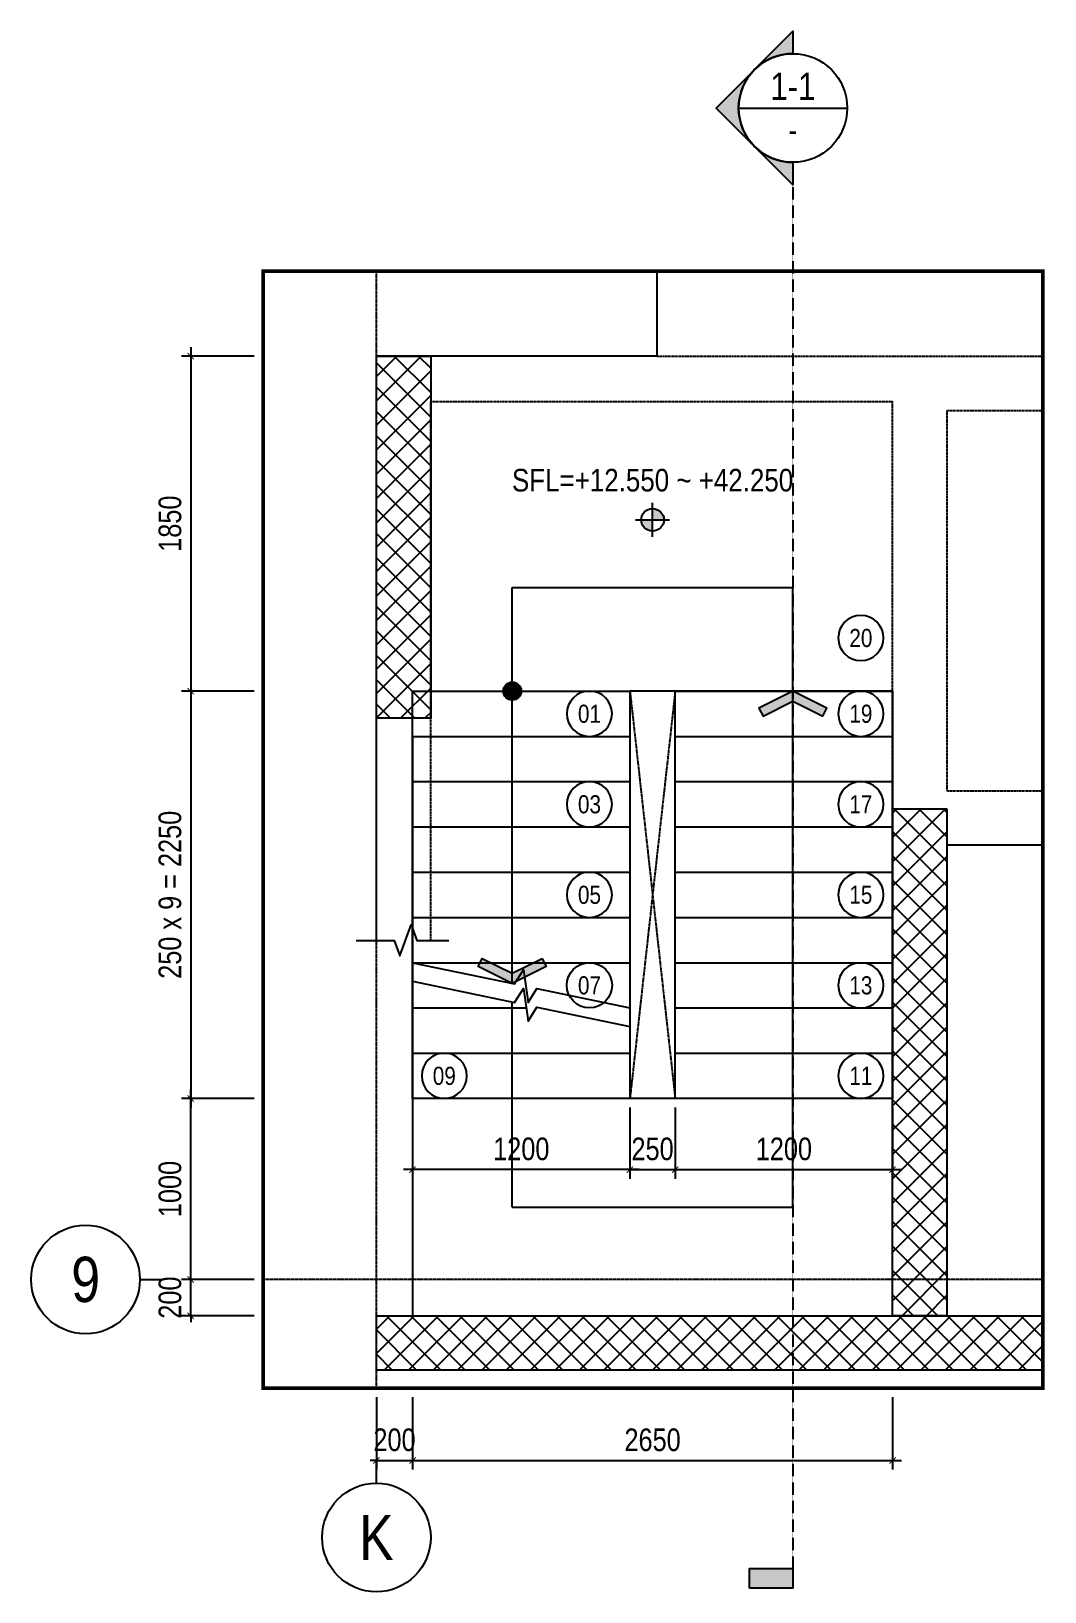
# Model space of a CAD drawing. Header units: millimetres. Extents: x 379264 to 1158416, y -283062 to 356890.
# Drawn here: x 834229 to 839826, y -21215 to -12595 of the extents above; entities that cross this region are included whole.
import ezdxf
from ezdxf.enums import TextEntityAlignment as Align

# ---------------------------------------------------------------- set-up
doc = ezdxf.new("R2010")
doc.units = ezdxf.units.MM
for name, pattern in [('BLOCK B - CHI TIET THANG 5$0$$0$HIDDEN', [0.375, 0.25, -0.125]), ('BLOCK B - CHI TIET THANG 5$0$HIDDEN', [0.375, 0.25, -0.125]), ('CENTER', [2, 1.25, -0.25, 0.25, -0.25]), ('HIDDEN', [9.525, 6.35, -3.175]), ('mb_loi thang 2-19 twa$0$Core 1A$0$Hidden10.5', [1.5, 1, -0.5])]:
    doc.linetypes.add(name, pattern=pattern)
for name, color, linetype in [('02PM. TEXT B', 4, 'Continuous'), ('03PM. TEXT C', 1, 'Continuous'), ('05PM. FRAME', 4, 'Continuous'), ('06PM. HIDDEN', 4, 'HIDDEN'), ('07PM. WACO', 6, 'Continuous'), ('11PM. DIM', 2, 'Continuous'), ('12PM. GRID', 8, 'CENTER'), ('13PM. HATCH', 8, 'Continuous'), ('BLOCK A - CHI TIET THANG 2$0$Number Step', 94, 'Continuous'), ('BLOCK B - CHI TIET THANG 5$0$Ky hieu Truc', 1, 'Continuous'), ('BLOCK B - CHI TIET THANG 5$0$Number Step', 94, 'Continuous'), ('MB Ham 1$0$Staircase', 30, 'Continuous'), ('MB_Cot tang 1$0$Concrete Line', 6, 'Continuous'), ('mb_loi thang 2-19 twa$0$Opening Hidden', 154, 'mb_loi thang 2-19 twa$0$Core 1A$0$Hidden10.5')]:
    doc.layers.add(name, color=color, linetype=linetype)
doc.styles.add('[PMDC2013]STYLE', font='arial.ttf', dxfattribs={"width": 0.8})
doc.styles.add('BLOCK A - CHI TIET THANG 2$0$VNI-HelveCB', font='VHELVCB_0.TTF')
doc.styles.add('BLOCK B - CHI TIET THANG 5$0$$0$Title Block Bold', font='VHELVEB_0.TTF')
doc.styles.add('BLOCK B - CHI TIET THANG 5$0$VNI-HelveC', font='VHELVCN_0.TTF')
doc.styles.add('BLOCK B - CHI TIET THANG 5$0$VNI-HelveCB', font='VHELVCB_0.TTF')
doc.dimstyles.new('BLOCK A - CHI TIET THANG 1$0$Dim 50 (A1-A2)', dxfattribs={"dimscale": 50, "dimtxt": 2.5, "dimasz": 0.7, "dimexe": 1, "dimexo": 1, "dimgap": 1, "dimtad": 1, "dimdec": 0, "dimzin": 12, "dimdsep": 46, "dimtxsty": '[PMDC2013]STYLE', "dimblk": 'ARCHTICK', "dimcen": 0, "dimdle": 1, "dimclrd": 2, "dimclre": 2, "dimclrt": 4, "dimadec": 0, "dimazin": 0, "dimtfac": 1, "dimtdec": 0, "dimtix": 1, "dimtmove": 2, "dimatfit": 3, "dimldrblk": 'ARCHTICK', "dimfxl": 1, "dimtolj": 1, "dimtzin": 0, "dimarcsym": 0})

# ---------------------------------------------------------------- blocks, each defined once
blk = doc.blocks.new('*U697')
at = {"layer": '13PM. HATCH'}
h = blk.add_hatch(dxfattribs=at)
h.set_pattern_fill('ANSI37', color=256, scale=30, style=0)
h.set_pattern_definition([(45, (-200, 2500), (-67.352, 67.352), []), (135, (-200, 2500), (-67.352, -67.352), [])])
h.paths.add_polyline_path([(-250, 2650), (-250, -150), (50, -150), (50, 2650)])
at = {"layer": '07PM. WACO'}
blk.add_lwpolyline([(-250, 2650), (-250, -150), (50, -150), (50, 2650)], close=True, dxfattribs=at)
blk = doc.blocks.new('_ArchTick')
at = {"color": 0, "linetype": 'ByBlock', "const_width": 0.15}
blk.add_lwpolyline([(-0.5, -0.5), (0.5, 0.5)], dxfattribs=at)
blk = doc.blocks.new('*D743')
at = {"layer": '11PM. DIM', "color": 2, "lineweight": -2, "transparency": 16777216}
for p, q in [((835109.5, -19490.2), (835109.5, -19455.2)), ((835459.5, -19490.2), (835059.5, -19490.2)), ((835109.5, -19690.2), (835109.5, -19490.2)), ((835459.5, -19690.2), (835059.5, -19690.2)), ((835109.5, -19690.2), (835109.5, -19725.2))]:
    blk.add_line(p, q, dxfattribs=at)
at = {"layer": 'Defpoints', "color": 0, "transparency": 16777216}
for p in [(835109.5, -19490.2), (835509.5, -19490.2), (835509.5, -19690.2)]:
    blk.add_point(p, dxfattribs=at)
at = {"layer": '11PM. DIM', "color": 2, "lineweight": -2, "transparency": 16777216, "xscale": 35, "yscale": 35, "zscale": 35}
for p, rotation in [((835109.5, -19490.2), 270), ((835109.5, -19690.2), 90)]:
    blk.add_blockref('_ArchTick', p, dxfattribs=dict(at, rotation=rotation))
at = {"layer": '11PM. DIM', "color": 4, "transparency": 16777216, "insert": (834995.6, -19590.2), "char_height": 125, "attachment_point": 5, "rotation": 90, "style": '[PMDC2013]STYLE'}
blk.add_mtext('\\A1;200', dxfattribs=at)
blk = doc.blocks.new('*D744')
at = {"layer": '11PM. DIM', "color": 2, "lineweight": -2, "transparency": 16777216}
for p, q in [((836135, -20140.2), (836135, -20540.2)), ((836335, -20140.2), (836335, -20540.2)), ((836135, -20490.2), (836100, -20490.2)), ((836135, -20490.2), (836335, -20490.2)), ((836335, -20490.2), (836370, -20490.2))]:
    blk.add_line(p, q, dxfattribs=at)
at = {"layer": 'Defpoints', "color": 0, "transparency": 16777216}
for p in [(836135, -20090.2), (836335, -20090.2), (836335, -20490.2)]:
    blk.add_point(p, dxfattribs=at)
at = {"layer": '11PM. DIM', "color": 2, "lineweight": -2, "transparency": 16777216, "xscale": 35, "yscale": 35, "zscale": 35}
blk.add_blockref('_ArchTick', (836135, -20490.2), dxfattribs=at)
at = {"layer": '11PM. DIM', "color": 2, "lineweight": -2, "transparency": 16777216, "xscale": 35, "yscale": 35, "zscale": 35, "rotation": 180}
blk.add_blockref('_ArchTick', (836335, -20490.2), dxfattribs=at)
at = {"layer": '11PM. DIM', "color": 4, "transparency": 16777216, "insert": (836235, -20376.4), "char_height": 125, "attachment_point": 5, "style": '[PMDC2013]STYLE'}
blk.add_mtext('\\A1;200', dxfattribs=at)
blk = doc.blocks.new('*D745')
at = {"layer": '11PM. DIM', "color": 2, "lineweight": -2, "transparency": 16777216}
for p, q in [((836335, -20140.2), (836335, -20540.2)), ((838985, -20140.2), (838985, -20540.2)), ((836285, -20490.2), (839035, -20490.2))]:
    blk.add_line(p, q, dxfattribs=at)
at = {"layer": 'Defpoints', "color": 0, "transparency": 16777216}
for p in [(836335, -20090.2), (838985, -20090.2), (838985, -20490.2)]:
    blk.add_point(p, dxfattribs=at)
at = {"layer": '11PM. DIM', "color": 2, "lineweight": -2, "transparency": 16777216, "xscale": 35, "yscale": 35, "zscale": 35, "rotation": 180}
blk.add_blockref('_ArchTick', (836335, -20490.2), dxfattribs=at)
at = {"layer": '11PM. DIM', "color": 2, "lineweight": -2, "transparency": 16777216, "xscale": 35, "yscale": 35, "zscale": 35}
blk.add_blockref('_ArchTick', (838985, -20490.2), dxfattribs=at)
at = {"layer": '11PM. DIM', "color": 4, "transparency": 16777216, "insert": (837660, -20376.4), "char_height": 125, "attachment_point": 5, "style": '[PMDC2013]STYLE'}
blk.add_mtext('\\A1;2650', dxfattribs=at)
blk = doc.blocks.new('BLOCK B - CHI TIET THANG 5$0$HTT-Grid')
at = {"layer": '05PM. FRAME', "linetype": 'ByBlock', "lineweight": -2}
blk.add_line((0, -2.5), (0, 0), dxfattribs=at)
blk.add_circle((0, -8.5), 6, dxfattribs=at)
at = {"layer": '03PM. TEXT C', "linetype": 'ByBlock', "lineweight": -2, "style": 'BLOCK B - CHI TIET THANG 5$0$VNI-HelveC'}
blk.add_attdef('GRID', text='', height=5, dxfattribs=at).set_placement((0, -8.5), align=Align.MIDDLE)
blk = doc.blocks.new('*U693')
h = blk.add_hatch(color=256)
edge = h.paths.add_edge_path()
edge.add_line((0, -600), (0, -849))
edge.add_line((0, -849), (-849, 0))
edge.add_line((-849, 0), (0, 849))
edge.add_line((0, 849), (0, 600))
edge.add_arc((0, 0), 600, 90, 270)
blk.add_hatch(color=256).paths.add_polyline_path([(-480, -16350), (-480, -16136), (0, -16136), (0, -16350)])
blk.add_line((-600, 0), (600, 0))
at = {"linetype": 'BLOCK B - CHI TIET THANG 5$0$$0$HIDDEN', "ltscale": 10}
blk.add_line((0, -600), (0, -16350), dxfattribs=at)
blk.add_lwpolyline([(0, -600), (0, -849), (-849, 0), (0, 849), (0, 600, 1)], format="xyb", close=True)
blk.add_lwpolyline([(-480, -16350), (-480, -16136), (0, -16136), (0, -16350)], close=True)
blk.add_circle((0, 0), 600)
at = {"style": 'BLOCK B - CHI TIET THANG 5$0$$0$Title Block Bold', "flags": 8}
blk.add_attdef('VIEWNUMBER', text='', height=300, dxfattribs=at).set_placement((0, 0), align=Align.BOTTOM_CENTER)
blk.add_attdef('DRAWINGREFERENCE', text='', height=250, dxfattribs=at).set_placement((0, -120), align=Align.TOP_CENTER)
blk = doc.blocks.new('*D746')
at = {"layer": '11PM. DIM', "color": 2, "lineweight": -2, "transparency": 16777216}
for p, q in [((835109.5, -16190.2), (835109.5, -18540.2)), ((835459.5, -16240.2), (835059.5, -16240.2)), ((835459.5, -18490.2), (835059.5, -18490.2))]:
    blk.add_line(p, q, dxfattribs=at)
at = {"layer": 'Defpoints', "color": 0, "transparency": 16777216}
for p in [(835509.5, -16240.2), (835109.5, -18490.2), (835509.5, -18490.2)]:
    blk.add_point(p, dxfattribs=at)
at = {"layer": '11PM. DIM', "color": 2, "lineweight": -2, "transparency": 16777216, "xscale": 35, "yscale": 35, "zscale": 35}
for p, rotation in [((835109.5, -16240.2), 90), ((835109.5, -18490.2), 270)]:
    blk.add_blockref('_ArchTick', p, dxfattribs=dict(at, rotation=rotation))
at = {"layer": '11PM. DIM', "color": 4, "transparency": 16777216, "insert": (834995.6, -17365.2), "char_height": 125, "attachment_point": 5, "rotation": 90, "style": '[PMDC2013]STYLE'}
blk.add_mtext('\\A1;250 x 9 = 2250', dxfattribs=at)
blk = doc.blocks.new('*U696')
at = {"layer": '13PM. HATCH'}
h = blk.add_hatch(dxfattribs=at)
h.set_pattern_fill('ANSI37', color=256, scale=30, style=0)
h.set_pattern_definition([(45, (-200, 1700), (-67.352, 67.352), []), (135, (-200, 1700), (-67.352, -67.352), [])])
h.paths.add_polyline_path([(-250, 1850), (-250, -150), (50, -150), (50, 1850)])
at = {"layer": '07PM. WACO'}
blk.add_lwpolyline([(-250, 1850), (-250, -150), (50, -150), (50, 1850)], close=True, dxfattribs=at)
blk = doc.blocks.new('MB Ham 1$0$Arrow 60')
at = {"linetype": 'ByBlock', "lineweight": -2}
h = blk.add_hatch(color=0, dxfattribs=at)
h.paths.add_polyline_path([(1.875, 0.938), (1.651, 1.385), (0, 0.559), (-1.651, 1.385), (-1.875, 0.938), (0, 0)], flags=17)
h.paths.add_polyline_path([(1.651, 1.385), (1.875, 0.938), (0, 0), (-1.875, 0.938), (-1.651, 1.385), (0, 0.559)])
blk.add_hatch(color=0, dxfattribs=at).paths.add_polyline_path([(1.651, 1.385), (1.875, 0.938), (0, 0), (-1.875, 0.938), (-1.651, 1.385), (0, 0.559)])
at = {"color": 0, "linetype": 'ByBlock', "lineweight": -2}
blk.add_lwpolyline([(1.651, 1.385), (1.875, 0.938), (0, 0), (-1.875, 0.938), (-1.651, 1.385), (0, 0.559)], close=True, dxfattribs=at)
blk = doc.blocks.new('MB Ham 1$0$Dot')
at = {"linetype": 'ByBlock', "lineweight": -2}
h = blk.add_hatch(color=0, dxfattribs=at)
edge = h.paths.add_edge_path()
edge.add_arc((0, 0), 0.5, 0, 360)
at = {"color": 0, "linetype": 'ByBlock', "lineweight": -2}
blk.add_line((0, -1), (0, 1), dxfattribs=at)
blk.add_circle((0, 0), 0.5, dxfattribs=at)
blk = doc.blocks.new('BLOCK A - CHI TIET THANG 2$0$Number Step')
at = {"color": 0, "linetype": 'ByBlock'}
blk.add_circle((0, 0), 2.5, dxfattribs=at)
at = {"color": 0, "linetype": 'ByBlock', "lineweight": -2, "style": 'BLOCK A - CHI TIET THANG 2$0$VNI-HelveCB'}
blk.add_attdef('TEXT', text='', height=2, dxfattribs=at).set_placement((0, 0), align=Align.MIDDLE)
blk = doc.blocks.new('*D747')
at = {"layer": '11PM. DIM', "color": 2, "lineweight": -2, "transparency": 16777216}
for p, q in [((837785, -18540.2), (837785, -18933.3)), ((838985, -18540.2), (838985, -18933.3)), ((837735, -18883.3), (839035, -18883.3))]:
    blk.add_line(p, q, dxfattribs=at)
at = {"layer": 'Defpoints', "color": 0, "transparency": 16777216}
for p in [(837785, -18490.2), (838985, -18490.2), (838985, -18883.3)]:
    blk.add_point(p, dxfattribs=at)
at = {"layer": '11PM. DIM', "color": 2, "lineweight": -2, "transparency": 16777216, "xscale": 35, "yscale": 35, "zscale": 35, "rotation": 180}
blk.add_blockref('_ArchTick', (837785, -18883.3), dxfattribs=at)
at = {"layer": '11PM. DIM', "color": 2, "lineweight": -2, "transparency": 16777216, "xscale": 35, "yscale": 35, "zscale": 35}
blk.add_blockref('_ArchTick', (838985, -18883.3), dxfattribs=at)
at = {"layer": '11PM. DIM', "color": 4, "transparency": 16777216, "insert": (838385, -18769.5), "char_height": 125, "attachment_point": 5, "style": '[PMDC2013]STYLE'}
blk.add_mtext('\\A1;1200', dxfattribs=at)
blk = doc.blocks.new('*D748')
at = {"layer": '11PM. DIM', "color": 2, "lineweight": -2, "transparency": 16777216}
for p, q in [((836334.9, -18540.2), (836334.9, -18933.3)), ((837535, -18540.2), (837535, -18933.3)), ((837585, -18883.3), (836284.9, -18883.3))]:
    blk.add_line(p, q, dxfattribs=at)
at = {"layer": 'Defpoints', "color": 0, "transparency": 16777216}
for p in [(836334.9, -18490.2), (837535, -18490.2), (836334.9, -18883.3)]:
    blk.add_point(p, dxfattribs=at)
at = {"layer": '11PM. DIM', "color": 2, "lineweight": -2, "transparency": 16777216, "xscale": 35, "yscale": 35, "zscale": 35, "rotation": 180}
blk.add_blockref('_ArchTick', (836334.9, -18883.3), dxfattribs=at)
at = {"layer": '11PM. DIM', "color": 2, "lineweight": -2, "transparency": 16777216, "xscale": 35, "yscale": 35, "zscale": 35}
blk.add_blockref('_ArchTick', (837535, -18883.3), dxfattribs=at)
at = {"layer": '11PM. DIM', "color": 4, "transparency": 16777216, "insert": (836935, -18769.5), "char_height": 125, "attachment_point": 5, "style": '[PMDC2013]STYLE'}
blk.add_mtext('\\A1;1200', dxfattribs=at)
blk = doc.blocks.new('*D749')
at = {"layer": '11PM. DIM', "color": 2, "lineweight": -2, "transparency": 16777216}
for p, q in [((835109.5, -19540.2), (835109.5, -18440.2)), ((835459.5, -18490.2), (835059.5, -18490.2)), ((835459.5, -19490.2), (835059.5, -19490.2))]:
    blk.add_line(p, q, dxfattribs=at)
at = {"layer": 'Defpoints', "color": 0, "transparency": 16777216}
for p in [(835109.5, -18490.2), (835509.5, -18490.2), (835509.5, -19490.2)]:
    blk.add_point(p, dxfattribs=at)
at = {"layer": '11PM. DIM', "color": 2, "lineweight": -2, "transparency": 16777216, "xscale": 35, "yscale": 35, "zscale": 35}
for p, rotation in [((835109.5, -18490.2), 90), ((835109.5, -19490.2), 270)]:
    blk.add_blockref('_ArchTick', p, dxfattribs=dict(at, rotation=rotation))
at = {"layer": '11PM. DIM', "color": 4, "transparency": 16777216, "insert": (834995.6, -18990.2), "char_height": 125, "attachment_point": 5, "rotation": 90, "style": '[PMDC2013]STYLE'}
blk.add_mtext('\\A1;1000', dxfattribs=at)
blk = doc.blocks.new('*D750')
at = {"layer": '11PM. DIM', "color": 2, "lineweight": -2, "transparency": 16777216}
for p, q in [((835459.5, -14390.2), (835059.5, -14390.2)), ((835109.5, -14340.2), (835109.5, -16290.2)), ((835459.5, -16240.2), (835059.5, -16240.2))]:
    blk.add_line(p, q, dxfattribs=at)
at = {"layer": 'Defpoints', "color": 0, "transparency": 16777216}
for p in [(835509.5, -14390.2), (835109.5, -16240.2), (835509.5, -16240.2)]:
    blk.add_point(p, dxfattribs=at)
at = {"layer": '11PM. DIM', "color": 2, "lineweight": -2, "transparency": 16777216, "xscale": 35, "yscale": 35, "zscale": 35}
for p, rotation in [((835109.5, -14390.2), 90), ((835109.5, -16240.2), 270)]:
    blk.add_blockref('_ArchTick', p, dxfattribs=dict(at, rotation=rotation))
at = {"layer": '11PM. DIM', "color": 4, "transparency": 16777216, "insert": (834995.6, -15315.2), "char_height": 125, "attachment_point": 5, "rotation": 90, "style": '[PMDC2013]STYLE'}
blk.add_mtext('\\A1;1850', dxfattribs=at)
blk = doc.blocks.new('BLOCK B - CHI TIET THANG 5$0$Number Step')
at = {"color": 0, "linetype": 'ByBlock'}
blk.add_circle((0, 0), 2.5, dxfattribs=at)
at = {"color": 0, "linetype": 'ByBlock', "lineweight": -2, "style": 'BLOCK B - CHI TIET THANG 5$0$VNI-HelveCB'}
blk.add_attdef('TEXT', text='', height=2, dxfattribs=at).set_placement((0, 0), align=Align.MIDDLE)
blk = doc.blocks.new('*D751')
at = {"layer": '11PM. DIM', "color": 2, "lineweight": -2, "transparency": 16777216}
for p, q in [((837535, -18540.2), (837535, -18933.3)), ((837785, -18540.2), (837785, -18933.3)), ((837535, -18883.3), (837500, -18883.3)), ((837535, -18883.3), (837785, -18883.3)), ((837785, -18883.3), (837820, -18883.3))]:
    blk.add_line(p, q, dxfattribs=at)
at = {"layer": 'Defpoints', "color": 0, "transparency": 16777216}
for p in [(837535, -18490.2), (837785, -18490.2), (837785, -18883.3)]:
    blk.add_point(p, dxfattribs=at)
at = {"layer": '11PM. DIM', "color": 2, "lineweight": -2, "transparency": 16777216, "xscale": 35, "yscale": 35, "zscale": 35}
blk.add_blockref('_ArchTick', (837535, -18883.3), dxfattribs=at)
at = {"layer": '11PM. DIM', "color": 2, "lineweight": -2, "transparency": 16777216, "xscale": 35, "yscale": 35, "zscale": 35, "rotation": 180}
blk.add_blockref('_ArchTick', (837785, -18883.3), dxfattribs=at)
at = {"layer": '11PM. DIM', "color": 4, "transparency": 16777216, "insert": (837660, -18769.5), "char_height": 125, "attachment_point": 5, "style": '[PMDC2013]STYLE'}
blk.add_mtext('\\A1;250', dxfattribs=at)
blk = doc.blocks.new('BLOCK B - CHI TIET THANG 5$0$13123123213')
at = {"linetype": 'ByBlock'}
h = blk.add_hatch(color=0, dxfattribs=at)
h.paths.add_polyline_path([(0, 1), (0, 0), (1, 0, 0.414214)])
h.paths.add_polyline_path([(0, 0), (-1, 0, 0.414214), (0, -1)])
at = {"color": 0, "linetype": 'ByBlock'}
for p, q in [((0, -1.5), (0, 1.5)), ((-1.5, 0), (1.5, 0))]:
    blk.add_line(p, q, dxfattribs=at)
blk.add_circle((0, 0), 1, dxfattribs=at)
at = {"color": 0, "linetype": 'ByBlock', "lineweight": -2, "style": 'BLOCK B - CHI TIET THANG 5$0$VNI-HelveC'}
for tag, p in [('TEXT1', (0, 10.5)), ('TEXT2', (0, 7)), ('TEXT3', (0, 3.5))]:
    blk.add_attdef(tag, text='', height=2, dxfattribs=at).set_placement(p, align=Align.MIDDLE_CENTER)

msp = doc.modelspace()

# ---------------------------------------------------------------- hatches: boundary and pattern name
at = {"layer": '13PM. HATCH'}
h = msp.add_hatch(dxfattribs=at)
h.set_pattern_fill('ANSI37', color=256, scale=30, style=0)
h.set_pattern_definition([(45, (-150505.71, -59706.15), (-67.351921, 67.351921), []), (135, (-150505.71, -59706.15), (-67.351921, -67.351921), [])])
h.paths.add_polyline_path([(836134.97, -19690.18), (836134.97, -19990.18), (839815.59, -19990.18), (839815.59, -19690.18)])

# ---------------------------------------------------------------- linework, layer by layer
at = {"linetype": 'BLOCK B - CHI TIET THANG 5$0$HIDDEN', "ltscale": 10, "const_width": 20}
msp.add_lwpolyline([(835509.46, -20090.18), (839815.59, -20090.18), (839815.59, -13920.23), (835509.46, -13920.23)], close=True, dxfattribs=at)
at = {"layer": '05PM. FRAME', "ltscale": 0.25}
for p, q in [((837684.97, -14390.18), (837684.97, -13920.23)), ((836134.86, -17617.39), (836134.86, -14390.18)), ((837684.86, -14390.18), (836134.86, -14390.18)), ((837534.97, -16240.19), (837534.97, -16240.18)), ((838984.97, -16240.19), (837534.97, -16240.19)), ((836334.97, -16490.18), (836334.97, -19690.18)), ((839815.59, -17090.18), (839284.86, -17090.18)), ((838984.97, -18490.18), (836334.97, -18490.18))]:
    msp.add_line(p, q, dxfattribs=at)
msp.add_lwpolyline([(836334.97, -18490.18), (836334.97, -16240.18), (837534.97, -16240.18), (837534.97, -18490.18)], close=True, dxfattribs=at)
for points in [[(837784.97, -18490.18), (837784.97, -16240.19), (838984.97, -16240.19), (838984.97, -18490.18), (837784.97, -18490.18)], [(836022.85, -17617.39), (836233.59, -17617.39), (836264.84, -17703.25), (836327.34, -17531.53), (836358.59, -17617.39), (836535.08, -17617.39)], [(836334.97, -17740.18), (836898.41, -17857.56), (836946.51, -17779.88), (836972.68, -17960.74), (837020.78, -17883.06), (837534.97, -17990.18)], [(836334.97, -17842.33), (836898.41, -17959.71), (836946.51, -17882.03), (836972.68, -18062.88), (837020.78, -17985.2), (837534.97, -18092.33)]]:
    msp.add_lwpolyline(points, dxfattribs=at)
at = {"layer": '06PM. HIDDEN', "linetype": 'HIDDEN', "ltscale": 0.25}
for p, q in [((837684.97, -14390.18), (839815.59, -14390.18)), ((836434.86, -17617.39), (836434.87, -14640.18)), ((836434.87, -14640.18), (838984.86, -14640.18)), ((838984.97, -16890.18), (838984.97, -14640.18)), ((839284.86, -14690.18), (839284.86, -16790.18)), ((839284.86, -14690.18), (839815.59, -14690.18)), ((839284.86, -16790.18), (839815.59, -16790.18))]:
    msp.add_line(p, q, dxfattribs=at)
at = {"layer": '07PM. WACO'}
msp.add_lwpolyline([(839815.59, -19990.18), (836134.97, -19990.18), (836134.97, -19690.18), (839815.59, -19690.18)], dxfattribs=at)
at = {"layer": '12PM. GRID', "ltscale": 3}
for p, q in [((836134.86, -20090.18), (836134.86, -13920.23)), ((839815.59, -19490.18), (835509.46, -19490.18))]:
    msp.add_line(p, q, dxfattribs=at)
at = {"layer": '13PM. HATCH'}
for p, q in [((836884.97, -17854.76), (836884.97, -15667.16)), ((836884.97, -15667.16), (838434.97, -15667.17)), ((838434.97, -19090.18), (838434.99, -15667.17)), ((837784.97, -16240.19), (838984.97, -16240.19)), ((836334.97, -16490.18), (837534.97, -16490.18)), ((837784.97, -16490.19), (838984.97, -16490.19)), ((836334.97, -16740.18), (837534.97, -16740.18)), ((837784.97, -16740.19), (838984.97, -16740.19)), ((836334.97, -16990.18), (837534.97, -16990.18)), ((837784.97, -16990.19), (838984.97, -16990.19)), ((836334.97, -17240.18), (837534.97, -17240.18)), ((837784.97, -17240.19), (838984.97, -17240.19)), ((836334.97, -17490.18), (837534.97, -17490.18)), ((837784.97, -17490.19), (838984.97, -17490.19)), ((836334.97, -17740.18), (837534.97, -17740.18)), ((837784.97, -17740.19), (838984.97, -17740.19)), ((836334.97, -17990.18), (836962.16, -17990.18)), ((836884.97, -19090.18), (836884.97, -17956.91)), ((837784.97, -17990.19), (838984.97, -17990.19)), ((836334.97, -18240.18), (837534.97, -18240.18)), ((837784.97, -18240.19), (838984.97, -18240.19)), ((836884.97, -19090.18), (838434.97, -19090.19))]:
    msp.add_line(p, q, dxfattribs=at)
at = {"layer": 'MB Ham 1$0$Staircase'}
msp.add_line((837434.97, -18490.18), (836334.97, -18490.18), dxfattribs=at)
at = {"layer": 'mb_loi thang 2-19 twa$0$Opening Hidden', "color": 8}
for p, q in [((837534.97, -16240.19), (837784.97, -18490.18)), ((837784.97, -16240.19), (837534.97, -18490.18))]:
    msp.add_line(p, q, dxfattribs=at)

# ---------------------------------------------------------------- block references
at = {"layer": '02PM. TEXT B'}
ref = msp.add_blockref('BLOCK B - CHI TIET THANG 5$0$13123123213', (837659.97, -15293.75), dxfattribs=dict(at, xscale=62.5, yscale=62.5, zscale=62.5))
ref.add_attrib('TEXT3', 'SFL=+12.550 ~ +42.250', dxfattribs={"layer": '0', "color": 0, "linetype": 'ByBlock', "lineweight": -2, "height": 125, "style": 'BLOCK B - CHI TIET THANG 5$0$VNI-HelveC'}).set_placement((837659.97, -15075), align=Align.MIDDLE_CENTER)
at = {"layer": '07PM. WACO'}
ref = msp.add_blockref('*U693', (838434.97, -13019.33), dxfattribs=dict(at, xscale=0.5, yscale=0.5, zscale=0.5))
ref.add_attrib('VIEWNUMBER', '1-1', dxfattribs={"layer": '0', "height": 150, "style": 'BLOCK B - CHI TIET THANG 5$0$VNI-HelveCB'}).set_placement((838434.97, -13019.33), align=Align.BOTTOM_CENTER)
ref.add_attrib('DRAWINGREFERENCE', '-', dxfattribs={"layer": '0', "height": 125, "style": 'BLOCK B - CHI TIET THANG 5$0$VNI-HelveCB'}).set_placement((838434.97, -13079.33), align=Align.TOP_CENTER)
at = {"layer": '13PM. HATCH', "xscale": 100, "yscale": 100, "zscale": 100}
for name, p in [('MB Ham 1$0$Dot', (836884.97, -16240.18)), ('MB Ham 1$0$Arrow 60', (836884.97, -17854.76))]:
    msp.add_blockref(name, p, dxfattribs=at)
at = {"layer": '13PM. HATCH', "xscale": -100, "yscale": 100, "zscale": 100, "rotation": 180}
msp.add_blockref('MB Ham 1$0$Arrow 60', (838434.99, -16240.19), dxfattribs=at)
at = {"layer": 'BLOCK A - CHI TIET THANG 2$0$Number Step'}
ref = msp.add_blockref('BLOCK A - CHI TIET THANG 2$0$Number Step', (837311.52, -16365.18), dxfattribs=dict(at, xscale=-50, yscale=50, zscale=50))
ref.add_attrib('TEXT', '01', dxfattribs={"layer": '0', "color": 0, "linetype": 'ByBlock', "lineweight": -2, "height": 100, "style": 'BLOCK A - CHI TIET THANG 2$0$VNI-HelveCB'}).set_placement((837311.52, -16365.18), align=Align.MIDDLE)
ref = msp.add_blockref('BLOCK A - CHI TIET THANG 2$0$Number Step', (837311.52, -16865.18), dxfattribs=dict(at, xscale=-50, yscale=50, zscale=50))
ref.add_attrib('TEXT', '03', dxfattribs={"layer": '0', "color": 0, "linetype": 'ByBlock', "lineweight": -2, "height": 100, "style": 'BLOCK A - CHI TIET THANG 2$0$VNI-HelveCB'}).set_placement((837311.52, -16865.18), align=Align.MIDDLE)
ref = msp.add_blockref('BLOCK A - CHI TIET THANG 2$0$Number Step', (838809.97, -16865.19), dxfattribs=dict(at, xscale=-50, yscale=50, zscale=50))
ref.add_attrib('TEXT', '17', dxfattribs={"layer": '0', "color": 0, "linetype": 'ByBlock', "lineweight": -2, "height": 100, "style": 'BLOCK A - CHI TIET THANG 2$0$VNI-HelveCB'}).set_placement((838809.97, -16865.19), align=Align.MIDDLE)
ref = msp.add_blockref('BLOCK A - CHI TIET THANG 2$0$Number Step', (837311.52, -17365.18), dxfattribs=dict(at, xscale=-50, yscale=50, zscale=50))
ref.add_attrib('TEXT', '05', dxfattribs={"layer": '0', "color": 0, "linetype": 'ByBlock', "lineweight": -2, "height": 100, "style": 'BLOCK A - CHI TIET THANG 2$0$VNI-HelveCB'}).set_placement((837311.52, -17365.18), align=Align.MIDDLE)
ref = msp.add_blockref('BLOCK A - CHI TIET THANG 2$0$Number Step', (838809.97, -17365.19), dxfattribs=dict(at, xscale=-50, yscale=50, zscale=50))
ref.add_attrib('TEXT', '15', dxfattribs={"layer": '0', "color": 0, "linetype": 'ByBlock', "lineweight": -2, "height": 100, "style": 'BLOCK A - CHI TIET THANG 2$0$VNI-HelveCB'}).set_placement((838809.97, -17365.19), align=Align.MIDDLE)
ref = msp.add_blockref('BLOCK A - CHI TIET THANG 2$0$Number Step', (838809.97, -17865.19), dxfattribs=dict(at, xscale=-50, yscale=50, zscale=50))
ref.add_attrib('TEXT', '13', dxfattribs={"layer": '0', "color": 0, "linetype": 'ByBlock', "lineweight": -2, "height": 100, "style": 'BLOCK A - CHI TIET THANG 2$0$VNI-HelveCB'}).set_placement((838809.97, -17865.19), align=Align.MIDDLE)
ref = msp.add_blockref('BLOCK A - CHI TIET THANG 2$0$Number Step', (836509.97, -18365.18), dxfattribs=dict(at, xscale=-50, yscale=50, zscale=50))
ref.add_attrib('TEXT', '09', dxfattribs={"layer": '0', "color": 0, "linetype": 'ByBlock', "lineweight": -2, "height": 100, "style": 'BLOCK A - CHI TIET THANG 2$0$VNI-HelveCB'}).set_placement((836509.97, -18365.18), align=Align.MIDDLE)
ref = msp.add_blockref('BLOCK A - CHI TIET THANG 2$0$Number Step', (838809.97, -18365.18), dxfattribs=dict(at, xscale=-50, yscale=50, zscale=50))
ref.add_attrib('TEXT', '11', dxfattribs={"layer": '0', "color": 0, "linetype": 'ByBlock', "lineweight": -2, "height": 100, "style": 'BLOCK A - CHI TIET THANG 2$0$VNI-HelveCB'}).set_placement((838809.97, -18365.18), align=Align.MIDDLE)
at = {"layer": 'BLOCK B - CHI TIET THANG 5$0$Ky hieu Truc'}
ref = msp.add_blockref('BLOCK B - CHI TIET THANG 5$0$HTT-Grid', (834954.01, -19490.18), dxfattribs=dict(at, xscale=50, yscale=50, zscale=50, rotation=270))
ref.add_attrib('GRID', '9', dxfattribs={"layer": '0', "linetype": 'ByBlock', "lineweight": -2, "height": 250, "style": 'BLOCK B - CHI TIET THANG 5$0$VNI-HelveC'}).set_placement((834529.68, -19489.51), align=Align.MIDDLE)
ref = msp.add_blockref('BLOCK B - CHI TIET THANG 5$0$HTT-Grid', (836134.97, -20490.18), dxfattribs=dict(at, xscale=50, yscale=50, zscale=50))
ref.add_attrib('GRID', 'K', dxfattribs={"layer": '0', "linetype": 'ByBlock', "lineweight": -2, "height": 250, "style": 'BLOCK B - CHI TIET THANG 5$0$VNI-HelveC'}).set_placement((836134.97, -20915.18), align=Align.MIDDLE)
at = {"layer": 'BLOCK B - CHI TIET THANG 5$0$Number Step'}
ref = msp.add_blockref('BLOCK B - CHI TIET THANG 5$0$Number Step', (838809.97, -15946.75), dxfattribs=dict(at, xscale=-50, yscale=50, zscale=50, rotation=90))
ref.add_attrib('TEXT', '20', dxfattribs={"layer": '0', "color": 0, "linetype": 'ByBlock', "lineweight": -2, "height": 100, "style": 'BLOCK B - CHI TIET THANG 5$0$VNI-HelveCB'}).set_placement((838810.11, -15946.62), align=Align.MIDDLE)
ref = msp.add_blockref('BLOCK B - CHI TIET THANG 5$0$Number Step', (838809.97, -16365.19), dxfattribs=dict(at, xscale=-50, yscale=50, zscale=50, rotation=90))
ref.add_attrib('TEXT', '19', dxfattribs={"layer": '0', "color": 0, "linetype": 'ByBlock', "lineweight": -2, "height": 100, "style": 'BLOCK B - CHI TIET THANG 5$0$VNI-HelveCB'}).set_placement((838810.11, -16365.05), align=Align.MIDDLE)
ref = msp.add_blockref('BLOCK B - CHI TIET THANG 5$0$Number Step', (837311.52, -17865.18), dxfattribs=dict(at, xscale=50, yscale=50, zscale=50, rotation=270))
ref.add_attrib('TEXT', '07', dxfattribs={"layer": '0', "color": 0, "linetype": 'ByBlock', "lineweight": -2, "height": 100, "style": 'BLOCK B - CHI TIET THANG 5$0$VNI-HelveCB'}).set_placement((837311.52, -17865.18), align=Align.MIDDLE)
at = {"layer": 'MB_Cot tang 1$0$Concrete Line', "xscale": -1}
for name, p in [('*U696', (836184.86, -16240.18)), ('*U697', (839034.97, -19540.18))]:
    msp.add_blockref(name, p, dxfattribs=at)

# ---------------------------------------------------------------- dimensions: what is measured, and where the dimension line sits
at = {"layer": '11PM. DIM'}
for base, p1, p2, angle, picture, middle in [((835109.46, -16240.18), (835509.46, -14390.18), (835509.46, -16240.18), 90, '*D750', (834995.63, -15315.18)), ((835109.46, -18490.18), (835509.46, -19490.18), (835509.46, -18490.18), 270, '*D749', (834995.63, -18990.18)), ((837784.97, -18883.31), (837534.97, -18490.19), (837784.97, -18490.18), 180, '*D751', (837659.97, -18769.49)), ((838985.02, -18883.31), (837784.97, -18490.18), (838985.02, -18490.19), 180, '*D747', (838385, -18769.49)), ((835109.46, -19490.18), (835509.46, -19690.18), (835509.46, -19490.18), 270, '*D743', (834995.63, -19590.18))]:
    dim = msp.add_linear_dim(base=base, p1=p1, p2=p2, angle=angle, dimstyle='BLOCK A - CHI TIET THANG 1$0$Dim 50 (A1-A2)', dxfattribs=at)
    dim.commit()
    dim.dimension.update_dxf_attribs({"geometry": picture, "text_midpoint": middle})
dim = msp.add_linear_dim(base=(835109.46, -18490.18), p1=(835509.46, -16240.18), p2=(835509.46, -18490.18), angle=90, text='250 x 9 = <>', dimstyle='BLOCK A - CHI TIET THANG 1$0$Dim 50 (A1-A2)', dxfattribs=at)
dim.commit()
dim.dimension.update_dxf_attribs({"geometry": '*D746', "text_midpoint": (834995.63, -17365.18)})
for base, p1, p2, picture, middle in [((836334.93, -18883.31), (837534.97, -18490.19), (836334.93, -18490.19), '*D748', (836934.95, -18769.49)), ((836334.97, -20490.18), (836134.97, -20090.18), (836334.97, -20090.18), '*D744', (836234.97, -20376.36)), ((838984.97, -20490.18), (836334.97, -20090.18), (838984.97, -20090.18), '*D745', (837659.97, -20376.36))]:
    dim = msp.add_linear_dim(base=base, p1=p1, p2=p2, dimstyle='BLOCK A - CHI TIET THANG 1$0$Dim 50 (A1-A2)', dxfattribs=at)
    dim.commit()
    dim.dimension.update_dxf_attribs({"geometry": picture, "text_midpoint": middle})

doc.saveas('drawing.dxf')
